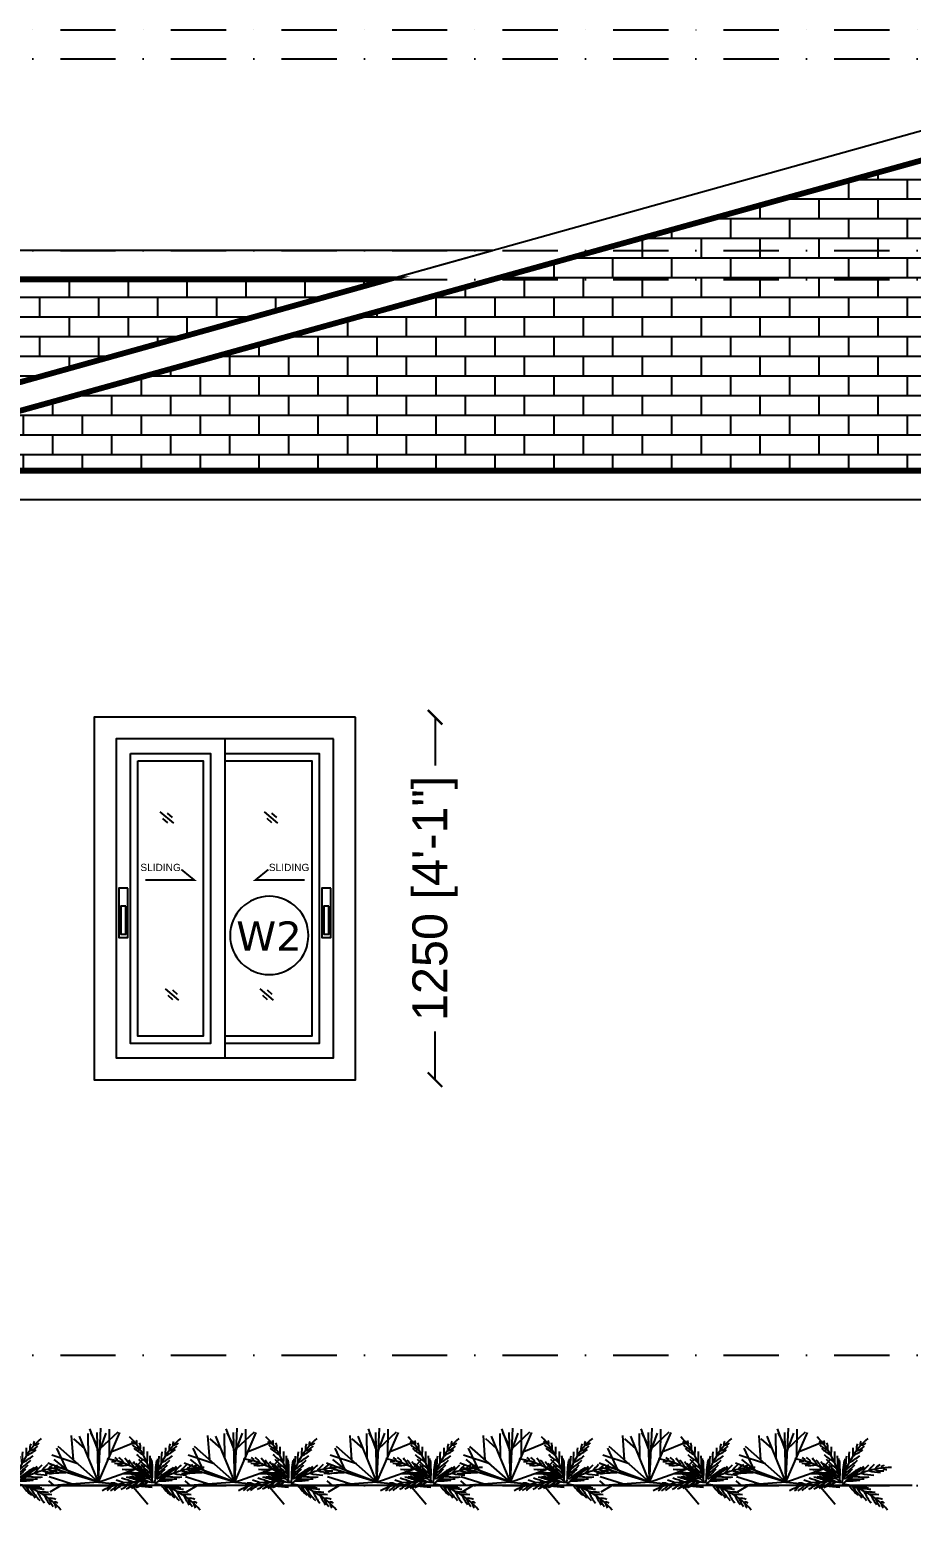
# Model space of a CAD drawing. Header units: millimetres. Extents: x -620 to 116137, y -21481 to 17762.
# Drawn here: x 10290 to 13327, y -17548 to -12382 of the extents above; entities that cross this region are included whole.
import ezdxf
from ezdxf.enums import TextEntityAlignment as Align
from ezdxf.xclip import XClip

# ---------------------------------------------------------------- set-up
doc = ezdxf.new("R2010")
doc.units = ezdxf.units.MM
doc.header["$LTSCALE"] = 150
doc.header["$XCLIPFRAME"] = 2
doc.linetypes.add('DASHDOT', pattern=[25.4, 12.7, -6.35, 0, -6.35])
doc.linetypes.add('HIDDEN', pattern=[0])
for name, color, linetype in [('ad-Door', 11, 'Continuous'), ('ad-Elevation 10', 8, 'Continuous'), ('ad-Text Main_Door&window Label', 7, 'Continuous'), ('ad-Wall hatch', 8, 'Continuous'), ('ad-White band', 7, 'Continuous')]:
    doc.layers.add(name, color=color, linetype=linetype)
for name, color, linetype, true_color in [('ad-Landscape', 7, 'Continuous', 0x007f00), ('ad-Primary Roof', 5, 'Continuous', 0x0000ff), ('ad-Ridge', 7, 'Continuous', 0xa56752), ('ad-Secondary Roof', 6, 'Continuous', 0xff00ff)]:
    doc.layers.add(name, color=color, linetype=linetype, true_color=true_color)
doc.styles.add('6 U T S R N_Typical Floor Plan$0$3BHK-E(NB)$0$grid_text', font='verdana.ttf', dxfattribs={"width": 0.9})
doc.styles.get("Standard").update_dxf_attribs({"font": 'arial.ttf'})
doc.dimstyles.new('A-100-DIM-INT (MM-FT)', dxfattribs={"dimscale": 50, "dimtxt": 2.4, "dimasz": 1, "dimexe": 5, "dimexo": 100, "dimgap": 1, "dimtad": 0, "dimdec": 0, "dimdsep": 46, "dimtxsty": 'Standard', "dimblk": 'ARCHTICK', "dimcen": 0.025, "dimse1": 1, "dimse2": 1, "dimclrd": 256, "dimclre": 256, "dimclrt": 256, "dimazin": 2, "dimtfac": 1, "dimtdec": 0, "dimtix": 1, "dimtmove": 2, "dimatfit": 3, "dimldrblk": 'ARCHTICK', "dimfxl": 1, "dimtolj": 1, "dimtzin": 0, "dimarcsym": 0})

# ---------------------------------------------------------------- blocks, each defined once
blk = doc.blocks.new('$ZCDB_AUDIT_GENERATED_1C4403')
at = {"layer": 'ad-Elevation 10', "linetype": 'DASHDOT', "ltscale": 0.1}
for points in [[(-27431.1, 4570), (0, 4570)], [(-27431.1, 4470), (-2459.8, 4470), (-2319.6, 4127), (0, 4127)], [(-27431.1, 3810), (0, 3810)], [(-27431.1, 3710), (-2459.8, 3710), (-2319.6, 3367), (0, 3367)], [(-27431.1, 3050), (0, 3050)], [(-27431.1, 0), (0, 0)], [(-27431.1, -450), (0, -450)]]:
    blk.add_lwpolyline(points, dxfattribs=at)
blk = doc.blocks.new('TR12')
at = {"layer": 'ad-Landscape', "color": 0}
for p, q in [((-0.515, 0.899), (-0.651, 1.846)), ((-0.095, 1.078), (-0.608, 2.035)), ((-0.223, 1.417), (-0.553, 1.878)), ((0, 0), (-0.304, 1.934)), ((0, 0), (-0.186, 2.116)), ((-0.161, 1.023), (0.05, 1.957)), ((-0.116, 1.313), (0.501, 2.064)), ((0, 0), (0.581, 2.043)), ((0.296, 1.041), (0.159, 2.118)), ((0, 0), (-1.763, 1.184)), ((-1.094, 0.735), (-1.292, 1.686)), ((-0.714, 1.244), (-1.186, 1.557)), ((0, 0), (-0.974, 1.698)), ((0.361, 1.268), (1.204, 1.75)), ((-0.899, 0.603), (-1.965, 0.806)), ((-1.023, 0.163), (-1.846, 0.653)), ((-1.285, 0.296), (-1.808, 1.114)), ((0, 0), (1.745, 0.887)), ((1.279, 0.65), (1.615, 1.106)), ((-1.055, 0.243), (-2.123, 0.051)), ((0, 0), (-2.07, 0.477)), ((-1.416, 0.226), (-1.957, 0.055)), ((0, 0), (-1.933, 0.309)), ((0, 0), (-1.916, -0.402)), ((0, 0), (2.123, 0.079)), ((0.924, 0.469), (1.877, 0.557)), ((1.082, 0.04), (2.064, 0.503)), ((1.317, 0.049), (2.036, -0.605)), ((-1.014, -0.213), (-1.957, -0.049)), ((-1.715, -0.36), (-1.947, -0.205)), ((-1.404, -0.294), (-1.848, -0.647))]:
    blk.add_line(p, q, dxfattribs=at)
blk = doc.blocks.new('TR13')
at = {"layer": 'ad-Landscape'}
for centre, radius, start, end in [((2.274, 0.393), 2.308, 153.8471, 189.8045), ((0.175, 1.225), 0.119, 165.7556, 225.016), ((-0.039, 1.406), 0.275, 300.4086, 330.328), ((-2.009, -1.216), 2.308, 31.3349, 67.3424), ((-0.977, 0.793), 0.119, 356.1734, 55.4338), ((-0.997, 0.657), 0.284, 7.6784, 46.334), ((2.477, 1.638), 2.724, 196.5437, 203.1872), ((2.506, 1.862), 2.724, 198.1648, 203.115), ((-1.375, 1.736), 1.774, 319.5294, 331.0874), ((0.279, 1.137), 0.284, 174.8554, 213.511), ((-1.075, 1.779), 1.451, 318.0291, 330.8083), ((2.005, -1.216), 2.308, 112.6576, 148.6651), ((-0.316, 1.395), 0.558, 309.4156, 336.9891), ((0.993, 0.657), 0.284, 133.666, 172.3216), ((0.973, 0.793), 0.119, 124.5662, 183.8266), ((-0.935, 1.07), 0.275, 250.8614, 280.7808), ((-0.719, 1.244), 0.558, 244.2003, 271.7738), ((-0.401, 2.033), 1.451, 250.3811, 263.1603), ((-0.147, 2.198), 1.774, 250.102, 261.66), ((0.378, 2.594), 2.391, 244.5823, 254.5374), ((-3.15, -0.263), 2.724, 18.0744, 23.0247), ((-2.981, -0.412), 2.724, 18.0023, 24.6457), ((-2.836, -0.565), 2.724, 17.9053, 26.2647), ((-2.747, -0.676), 2.724, 17.8111, 27.5304), ((-2.685, -0.762), 2.724, 17.7148, 28.6944), ((2.484, 1.18), 2.724, 192.4951, 203.4746), ((2.474, 1.286), 2.724, 193.659, 203.3783), ((2.469, 1.428), 2.724, 194.9247, 203.2841), ((-2.031, 1.689), 2.391, 326.652, 336.6071), ((-1.909, 1.362), 2.194, 329.0112, 339.4033), ((-1.648, 1.025), 1.86, 331.1427, 342.4295), ((2.432, -1.164), 2.724, 141.1023, 152.0818), ((2.681, -0.762), 2.724, 151.3056, 162.2852), ((2.509, -1.091), 2.724, 142.2662, 151.9855), ((2.743, -0.676), 2.724, 152.4696, 162.1889), ((2.616, -0.998), 2.724, 143.5319, 151.8914), ((2.832, -0.565), 2.724, 153.7353, 162.0947), ((-0.382, 2.594), 2.391, 285.4626, 295.4177), ((2.977, -0.412), 2.724, 155.3543, 161.9977), ((0.143, 2.198), 1.774, 278.34, 289.898), ((3.146, -0.263), 2.724, 156.9753, 161.9256), ((0.397, 2.033), 1.451, 276.8397, 289.6189), ((0.714, 1.244), 0.558, 268.2262, 295.7997), ((0.931, 1.07), 0.275, 259.2192, 289.1386), ((-0.926, -2.022), 2.2, 65.9785, 103.9755), ((-1.406, 0.348), 0.275, 288.3185, 318.2379), ((-1.27, 0.102), 0.119, 33.6304, 92.8909), ((-1.34, 0.618), 0.558, 281.6573, 309.2309), ((-1.204, -0.017), 0.284, 45.1354, 83.791), ((-1.568, 1.437), 1.451, 287.8381, 300.6174), ((-2.354, -2.058), 2.724, 55.5314, 60.4817), ((-1.506, 1.693), 1.774, 287.559, 299.1171), ((-2.168, -2.103), 2.724, 55.4593, 62.1027), ((-1.33, 2.326), 2.391, 282.0393, 291.9945), ((-1.96, -2.136), 2.724, 55.3623, 63.7217), ((-1.034, 2.143), 2.194, 279.2432, 289.6353), ((-1.822, -2.17), 2.724, 55.2681, 64.9875), ((-1.72, -2.2), 2.724, 55.1719, 66.1514), ((-0.755, 1.82), 1.86, 276.2169, 287.5038), ((0.501, 2.268), 2.194, 241.7861, 252.1783), ((0.527, 1.842), 1.86, 238.7599, 250.0467), ((0.467, -2.181), 2.2, 63.0377, 101.5351), ((-0.531, 1.842), 1.86, 289.9533, 301.2401), ((-0.505, 2.268), 2.194, 287.8217, 298.2139), ((1.201, -2.533), 2.724, 100.8618, 111.8414), ((1.307, -2.526), 2.724, 102.0258, 111.7451), ((1.508, 1.853), 2.194, 237.3779, 247.7701), ((1.449, -2.524), 2.724, 103.2915, 111.6509), ((1.838, 1.966), 2.391, 235.0188, 244.9739), ((1.659, -2.538), 2.724, 104.9105, 111.5539), ((1.85, -2.536), 2.724, 106.5316, 111.4818), ((0.502, -2.259), 2.308, 102.0179, 139.5122), ((-0.755, -3.055), 2.724, 90.2442, 95.1945), ((-2.099, 0.266), 1.451, 322.5509, 335.3302), ((-0.562, -2.939), 2.724, 90.1721, 96.8155), ((-2.179, 0.559), 1.774, 322.2718, 333.8299), ((-0.372, -2.848), 2.724, 90.0751, 98.4345), ((-0.239, -2.797), 2.724, 89.9809, 99.7003), ((-2.395, 1.179), 2.391, 316.7521, 326.7073), ((-0.138, -2.764), 2.724, 89.8847, 100.8642), ((-2.047, 1.197), 2.194, 313.956, 324.3481), ((-1.633, 1.091), 1.86, 310.9297, 322.2166), ((1.163, 1.602), 1.86, 239.5095, 250.7963), ((1.867, 1.309), 1.774, 227.8962, 239.4542), ((1.869, 1.046), 1.451, 226.3959, 239.1751), ((1.463, 0.299), 0.558, 217.7824, 245.3559), ((1.188, -0.289), 0.284, 83.2222, 121.8778), ((1.28, -0.188), 0.119, 74.1224, 133.3828), ((1.467, 0.021), 0.275, 208.7754, 238.6948), ((-1.095, -0.662), 0.119, 68.3432, 127.6037), ((-1.346, -0.538), 0.275, 323.0313, 352.9507), ((-0.972, -0.722), 0.284, 79.8482, 118.5038), ((-1.445, -0.278), 0.558, 316.3701, 343.9437)]:
    blk.add_arc(centre, radius, start, end, dxfattribs=at)
blk = doc.blocks.new('A$C04069485')
at = {"layer": 'ad-Landscape', "xscale": 87.5639006525247, "yscale": 87.5639006525247, "zscale": 87.5639006525247, "rotation": 352.4468819518883}
blk.add_blockref('TR12', (174.5, 12.2), dxfattribs=at)
at = {"layer": 'ad-Landscape', "color": 104, "xscale": 124.315801057205, "yscale": 124.315801057205, "zscale": 124.315801057205, "rotation": 337.6020414040115}
blk.add_blockref('TR13', (367, 10.6), dxfattribs=at)
blk = doc.blocks.new('A$C22fd79bc')
at = {"layer": 'ad-Landscape'}
for p in [(-10910, -750), (-10430, -750), (-9960, -750), (-9470, -750), (-9010, -750), (-8530, -750), (-8060, -750)]:
    blk.add_blockref('A$C04069485', p, dxfattribs=at)
blk = doc.blocks.new('6 U T S R N_Typical Floor Plan$0$ad_Window Tag')
blk.add_circle((0, 0), 150)
at = {"style": '6 U T S R N_Typical Floor Plan$0$3BHK-E(NB)$0$grid_text', "width": 0.9}
blk.add_attdef('D1', text='', height=125, dxfattribs=at).set_placement((0, 0), align=Align.MIDDLE_CENTER)
blk = doc.blocks.new('A$C21625DEA')
at = {"layer": 'ad-Wall hatch'}
for p, q in [((0, 0), (46.1, 39.6)), ((4.3, 19.8), (20.9, 34.6)), ((20.7, 1.3), (37.4, 16))]:
    blk.add_line(p, q, dxfattribs=at)
blk = doc.blocks.new('hejhf')
at = {"layer": 'ad-Door', "linetype": 'HIDDEN', "ltscale": 300}
blk.add_lwpolyline([(35196.8, 30880), (35228.6, 30880), (35228.6, 30709.6), (35196.8, 30709.6)], close=True, dxfattribs=at)
at = {"layer": 'ad-Door'}
blk.add_lwpolyline([(35204.5, 30818.4), (35220.9, 30818.4), (35220.9, 30721.7), (35204.5, 30721.7)], close=True, dxfattribs=at)
blk = doc.blocks.new('zw$2827')
at = {"layer": 'ad-Wall hatch', "transparency": 33554610}
h = blk.add_hatch(dxfattribs=at)
h.set_pattern_fill('AR-BRSTD', color=256)
h.set_pattern_definition([(0, (-1732375.87, 762949.44), (0, 67.7418), []), (90, (-1732375.87, 762949.44), (-101.6, 67.7418), [67.7418, -67.7418])])
h.paths.add_polyline_path([(-9740, 0), (-4645, 1415.6), (450, 0)])
h = blk.add_hatch(dxfattribs=at)
h.set_pattern_fill('AR-BRSTD', color=256)
h.set_pattern_definition([(0, (-1732725.67, 762949.44), (0, 67.7418), []), (90, (-1732725.67, 762949.44), (-101.6, 67.7418), [67.7418, -67.7418])])
h.paths.add_polyline_path([(-10089.8, 0), (-12643.7, 0), (-11958.8, 660), (-7725.6, 660)])
at = {"layer": 'ad-Primary Roof', "const_width": 20}
blk.add_lwpolyline([(-9740, 0), (-4645, 1415.6), (450, 0)], close=True, dxfattribs=at)
at = {"layer": 'ad-Ridge'}
for points in [[(-4645, 1520), (-4645, 1415.6), (-9740, 0), (-10089.8, 0)], [(-12643.7, 0), (-11958.8, 660), (-7725.6, 660), (-7367.4, 760), (-11996.1, 760), (-12796.3, 0)]]:
    blk.add_lwpolyline(points, close=True, dxfattribs=at)
at = {"layer": 'ad-Secondary Roof', "const_width": 20}
blk.add_lwpolyline([(-10089.8, 0), (-12643.7, 0), (-11958.8, 660), (-7725.6, 660)], close=True, dxfattribs=at)
at = {"layer": 'ad-White band'}
blk.add_lwpolyline([(-9740, 0), (450, 0), (450, -100), (-9740, -100)], close=True, dxfattribs=at)
blk = doc.blocks.new('_ArchTick')
at = {"color": 0, "linetype": 'ByBlock', "const_width": 0.15}
blk.add_lwpolyline([(-0.5, -0.5), (0.5, 0.5)], dxfattribs=at)
blk = doc.blocks.new('*D76')
at = {"lineweight": -2, "transparency": 16777216}
for p, q in [((11686.1, -14752.2), (11686.1, -14918.5)), ((11686.1, -16002.2), (11686.1, -15835.9))]:
    blk.add_line(p, q, dxfattribs=at)
at = {"layer": 'Defpoints', "color": 0, "transparency": 16777216}
for p in [(11411.4, -14752.2), (11411.4, -16002.2), (11686.1, -16002.2)]:
    blk.add_point(p, dxfattribs=at)
at = {"lineweight": -2, "transparency": 16777216, "xscale": 50, "yscale": 50, "zscale": 50}
for p, rotation in [((11686.1, -14752.2), 90), ((11686.1, -16002.2), 270)]:
    blk.add_blockref('_ArchTick', p, dxfattribs=dict(at, rotation=rotation))
at = {"transparency": 16777216, "insert": (11686.1, -15377.2), "char_height": 120, "attachment_point": 5, "rotation": 90}
blk.add_mtext('\\A1;1250 [4\'-1"]', dxfattribs=at)

msp = doc.modelspace()

# ---------------------------------------------------------------- linework, layer by layer
at = {"layer": 'ad-Door'}
for points in [[(11411.4, -14752.2), (10511.4, -14752.2), (10511.4, -16002.2), (11411.4, -16002.2)], [(11336.4, -14827.2), (10586.4, -14827.2), (10586.4, -15927.2), (11336.4, -15927.2)], [(10636.4, -14877.2), (10911.4, -14877.2), (10911.4, -15877.2), (10636.4, -15877.2)], [(10661.4, -14902.2), (10886.4, -14902.2), (10886.4, -15852.2), (10661.4, -15852.2)]]:
    msp.add_lwpolyline(points, close=True, dxfattribs=at)
for points in [[(10961.4, -14827.2), (10961.4, -15927.2)], [(10961.4, -14877.2), (11286.4, -14877.2), (11286.4, -15877.2), (10961.4, -15877.2)], [(10961.4, -14902.2), (11261.4, -14902.2), (11261.4, -15852.2), (10961.4, -15852.2)]]:
    msp.add_lwpolyline(points, dxfattribs=at)
at = {"layer": 'ad-Door', "const_width": 6.39, "elevation": 0}
for points in [[(10811.5, -15277.4), (10855.8, -15313.6), (10686.8, -15313.6)], [(11111.4, -15277.4), (11067.1, -15313.6), (11236.1, -15313.6)]]:
    msp.add_lwpolyline(points, dxfattribs=at)
at = {"layer": 'ad-Elevation 10'}
msp.add_lwpolyline([(13331.4, -17402.2), (7131.4, -17402.2), (7131.4, -13902.2)], dxfattribs=at)

# ---------------------------------------------------------------- block references
ref = msp.add_blockref('$ZCDB_AUDIT_GENERATED_1C4403', (26279.9, -16952.2))
XClip(ref).set_block_clipping_path([(-22745.2535103688, -2140.6281090205), (349.01197073, 5188.3683916222)])
for name, p in [('zw$2827', (19251.4, -13902.2)), ('A$C22fd79bc', (20781.4, -16652.2))]:
    msp.add_blockref(name, p)
at = {"xscale": -1}
for p in [(45824.3, -46222), (46524.1, -46221.9)]:
    msp.add_blockref('hejhf', p, dxfattribs=at)
at = {"layer": 'ad-Elevation 10', "xscale": -1}
for p in [(10785.1, -15117.7, 0), (11144.4, -15117.7), (10803, -15728.4, 0), (11129.3, -15728.4)]:
    msp.add_blockref('A$C21625DEA', p, dxfattribs=at)
at = {"layer": 'ad-Text Main_Door&window Label'}
ref = msp.add_blockref('6 U T S R N_Typical Floor Plan$0$ad_Window Tag', (11114.6, -15504.9), dxfattribs=dict(at, xscale=-0.9, yscale=0.9, zscale=0.9))
ref.add_attrib('D1', 'W2', dxfattribs={"height": 101.25, "rotation": 1800, "style": '6 U T S R N_Typical Floor Plan$0$3BHK-E(NB)$0$grid_text'}).set_placement((11113.7, -15507.1), align=Align.MIDDLE_CENTER)

# ---------------------------------------------------------------- texts
at = {"layer": 'ad-Text Main_Door&window Label', "linetype": 'Continuous', "char_height": 25, "width": 146.471, "attachment_point": 5}
for insert in [(10739.9, -15270.4, 0), (11183, -15270.4, 0)]:
    msp.add_mtext('SLIDING', dxfattribs=dict(at, insert=insert))

# ---------------------------------------------------------------- dimensions: what is measured, and where the dimension line sits
dim = msp.add_linear_dim(base=(11686.1, -16002.2), p1=(11411.4, -14752.2), p2=(11411.4, -16002.2), angle=90, dimstyle='A-100-DIM-INT (MM-FT)')
dim.commit()
dim.dimension.update_dxf_attribs({"geometry": '*D76', "text_midpoint": (11686.1, -15377.2)})

doc.saveas('drawing.dxf')
